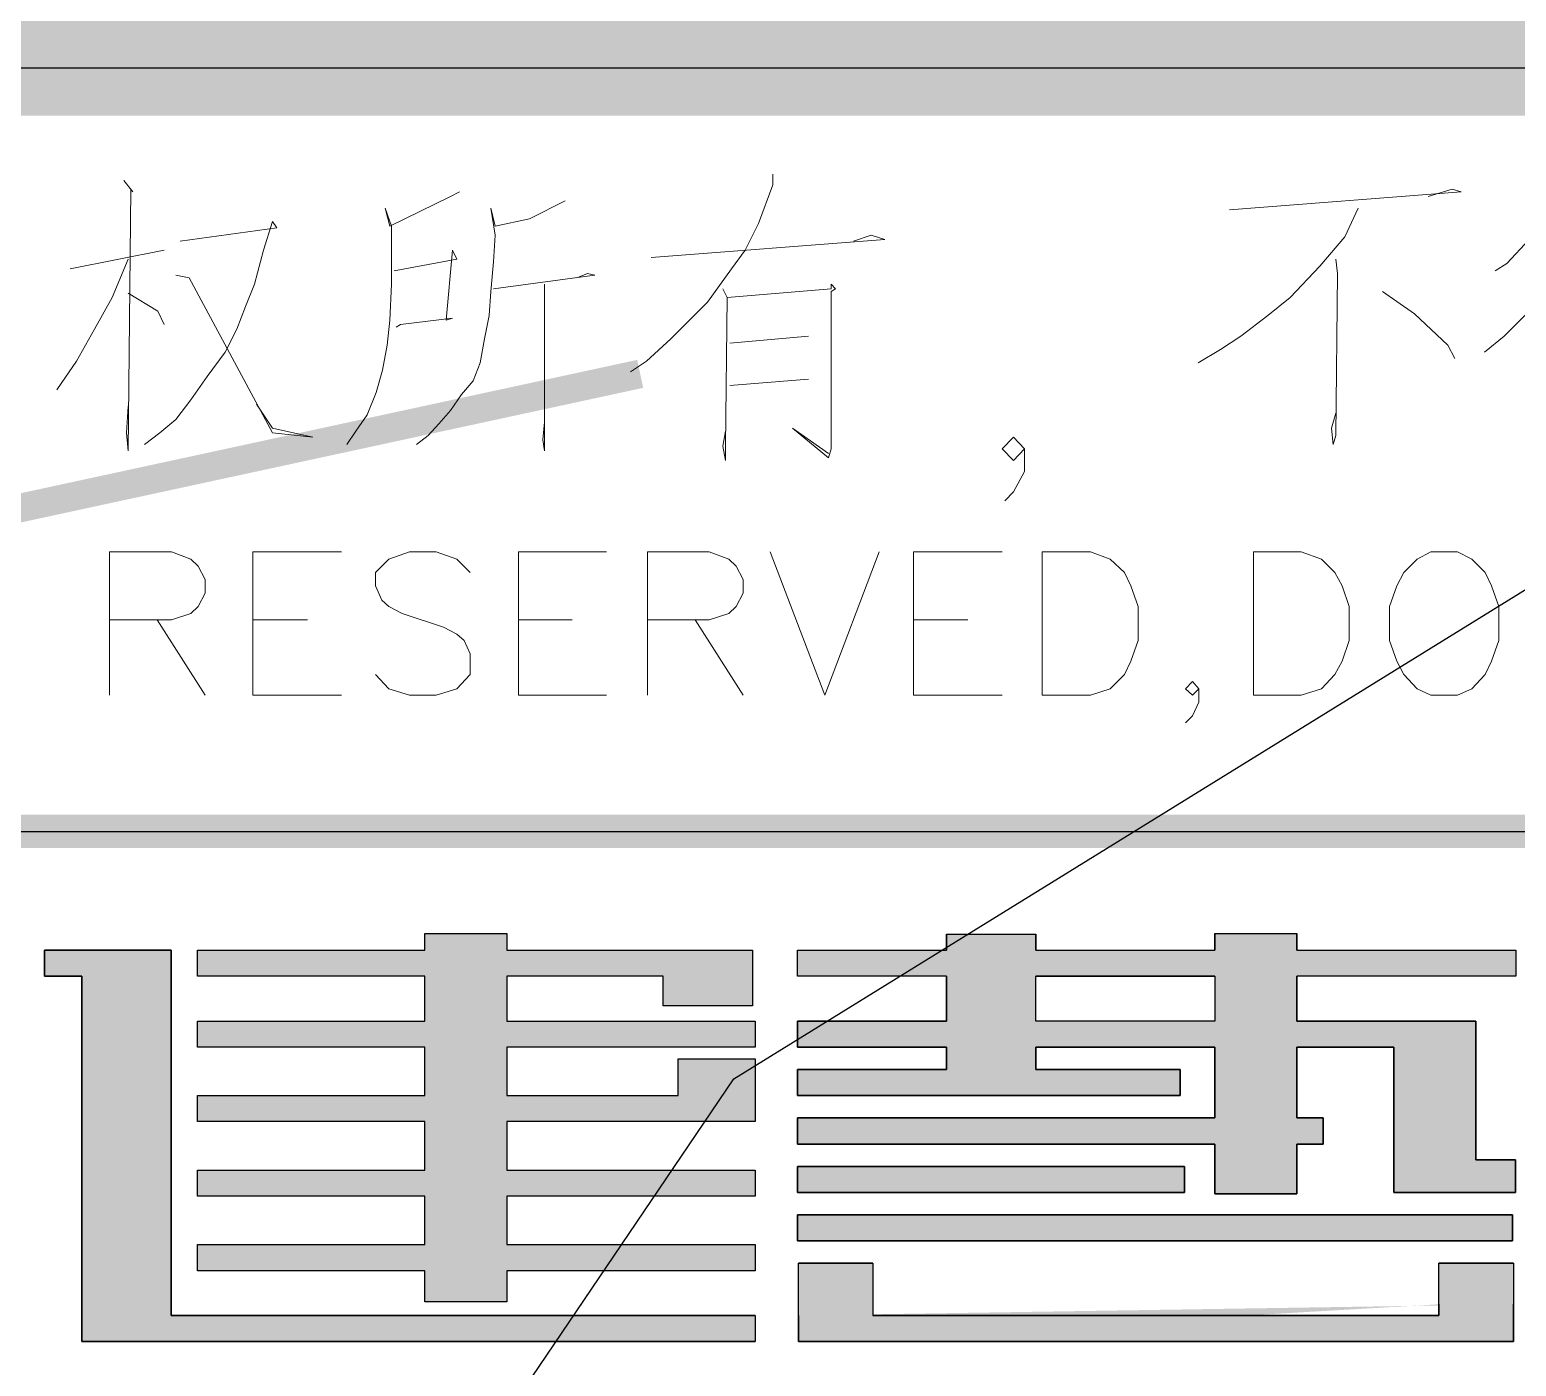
# Model space of a CAD drawing. Extents: x -809667 to 586099, y 3084146 to 3634412.
# Drawn here: x 382120.12 to 382127.91, y 3085856.75 to 3085863.75 of the extents above; entities that cross this region are included whole.
import ezdxf

# ---------------------------------------------------------------- set-up
doc = ezdxf.new("R2010")
doc.units = 0
doc.header["$LTSCALE"] = 0.5
doc.layers.get('0').update_dxf_attribs({"linetype": 'CONTINUOUS'})
doc.layers.add('dxt', color=252, linetype='CONTINUOUS')
doc.layers.add('PUB_TITLE', color=4, linetype='CONTINUOUS')
doc.linetypes.add('10421', pattern='A,2,[150,AAA.SHX,S=1,R=0,X=0,Y=1],1e-11', length=2)

# ---------------------------------------------------------------- blocks, each defined once
blk = doc.blocks.new('AACI')
at = {"layer": 'PUB_TITLE'}
for points in [[(1842, 3801.3), (1842, 3848.2), (1603.7, 3848.2), (1603.7, 3875.6), (1842, 3875.6), (1842, 3892.9), (1927.9, 3892.9), (1927.9, 3875.6), (2185.7, 3875.6), (2185.7, 3848.2), (2185.7, 3817.1), (2092, 3817.1), (2092, 3848.2), (1927.9, 3848.2), (1927.9, 3801.3), (2188.4, 3801.3), (2188.4, 3774), (1927.9, 3774), (1927.9, 3723.2), (2107.6, 3723.2), (2107.6, 3761.7), (2188.4, 3761.7), (2188.4, 3723.2), (2188.4, 3695.9), (1927.9, 3695.9), (1927.9, 3645.1), (2188.4, 3645.1), (2188.4, 3617.7), (1927.9, 3617.7), (1927.9, 3567), (2188.4, 3567), (2188.4, 3539.6), (1927.9, 3539.6), (1927.9, 3507), (1842, 3507), (1842, 3539.6), (1603.7, 3539.6), (1603.7, 3567), (1842, 3567), (1842, 3617.7), (1603.7, 3617.7), (1603.7, 3645.1), (1842, 3645.1), (1842, 3695.9), (1603.7, 3695.9), (1603.7, 3723.2), (1842, 3723.2), (1842, 3774), (1603.7, 3774), (1603.7, 3801.3)], [(1842, 3801.3), (1842, 3848.2), (1603.7, 3848.2), (1603.7, 3875.6), (1842, 3875.6), (1842, 3892.9), (1927.9, 3892.9), (1927.9, 3875.6), (2185.7, 3875.6), (2185.7, 3848.2), (2185.7, 3817.1), (2092, 3817.1), (2092, 3848.2), (1927.9, 3848.2), (1927.9, 3801.3), (2188.4, 3801.3), (2188.4, 3774), (1927.9, 3774), (1927.9, 3723.2), (2107.6, 3723.2), (2107.6, 3761.7), (2188.4, 3761.7), (2188.4, 3723.2), (2188.4, 3695.9), (1927.9, 3695.9), (1927.9, 3645.1), (2188.4, 3645.1), (2188.4, 3617.7), (1927.9, 3617.7), (1927.9, 3567), (2188.4, 3567), (2188.4, 3539.6), (1927.9, 3539.6), (1927.9, 3507), (1842, 3507), (1842, 3539.6), (1603.7, 3539.6), (1603.7, 3567), (1842, 3567), (1842, 3617.7), (1603.7, 3617.7), (1603.7, 3645.1), (1842, 3645.1), (1842, 3695.9), (1603.7, 3695.9), (1603.7, 3723.2), (1842, 3723.2), (1842, 3774), (1603.7, 3774), (1603.7, 3801.3)], [(1443.5, 3875.6), (1576.3, 3875.6), (1576.3, 3492.7), (2188.4, 3492.7), (2188.4, 3465.4), (1482.6, 3465.4), (1482.6, 3848.2), (1443.5, 3848.2)], [(1443.5, 3875.6), (1576.3, 3875.6), (1576.3, 3492.7), (2188.4, 3492.7), (2188.4, 3465.4), (1482.6, 3465.4), (1482.6, 3848.2), (1443.5, 3848.2)]]:
    blk.add_hatch(color=256, dxfattribs=at).paths.add_polyline_path(points)
h = blk.add_hatch(color=256, dxfattribs=at)
h.paths.add_polyline_path([(2388.9, 3892.5), (2482.6, 3892.5), (2482.6, 3875.6), (2670.2, 3875.6), (2670.2, 3893), (2756.1, 3893), (2756.1, 3875.6), (2985.8, 3875.6), (2985.8, 3848.2), (2756.1, 3848.2), (2756.1, 3801.3), (2943.6, 3801.3), (2943.6, 3655.7), (2985.2, 3655.7), (2985.2, 3621.6), (2857.7, 3621.6), (2857.7, 3774), (2756.1, 3774), (2756.1, 3699.8), (2783.8, 3699.8), (2783.8, 3672.4), (2756.1, 3672.4), (2756.1, 3620.3), (2670.2, 3620.3), (2670.2, 3672.4), (2232.6, 3672.4), (2232.6, 3699.8), (2670.2, 3699.8), (2670.2, 3774), (2482.6, 3774), (2482.6, 3750.6), (2633.8, 3750.6), (2633.8, 3723.2), (2232.6, 3723.2), (2232.6, 3750.6), (2388.9, 3750.6), (2388.9, 3774), (2232.6, 3774), (2232.6, 3801.3), (2388.9, 3801.3), (2388.9, 3848.2), (2232.6, 3848.2), (2232.6, 3875.6), (2388.9, 3875.6)])
h.paths.add_polyline_path([(2482.6, 3848.2), (2670.2, 3848.2), (2670.2, 3801.3), (2482.6, 3801.3)], flags=16)
h = blk.add_hatch(color=256, dxfattribs=at)
h.paths.add_polyline_path([(2233.7, 3547.4), (2311.8, 3547.4), (2311.8, 3492.7), (2905, 3492.7), (2905, 3547.4), (2983.2, 3547.4), (2983.2, 3465.4), (2233.7, 3465.4)])
h.paths.add_polyline_path([(2232.6, 3598.2), (2982.1, 3598.2), (2982.1, 3570.9), (2232.6, 3570.9)])
h.paths.add_polyline_path([(2232.6, 3649), (2638.3, 3649), (2638.3, 3621.6), (2232.6, 3621.6)])
h = blk.add_hatch(color=256, dxfattribs=at)
h.paths.add_polyline_path([(2233.7, 3547.4), (2311.8, 3547.4), (2311.8, 3492.7), (2905, 3492.7), (2905, 3547.4), (2983.2, 3547.4), (2983.2, 3465.4), (2233.7, 3465.4)])
h.paths.add_polyline_path([(2232.6, 3598.2), (2982.1, 3598.2), (2982.1, 3570.9), (2232.6, 3570.9)])
h.paths.add_polyline_path([(2232.6, 3649), (2638.3, 3649), (2638.3, 3621.6), (2232.6, 3621.6)])
h = blk.add_hatch(color=256, dxfattribs=at)
h.paths.add_polyline_path([(2311.8, 3547.4), (2233.7, 3547.4), (2233.7, 3465.4), (2983.2, 3465.4), (2983.2, 3547.4), (2905, 3547.4), (2905, 3492.7), (2311.8, 3492.7)])
h.paths.add_polyline_path([(2983.2, 3465.4), (2233.7, 3465.4)], flags=16)
h.paths.add_polyline_path([(2311.8, 3492.7), (2905, 3492.7)], flags=16)
h.paths.add_polyline_path([(2311.8, 3492.7), (2896.7, 3492.7)], flags=16)
h.paths.add_polyline_path([(2311.8, 3504.4), (2311.8, 3492.7)], flags=16)
h.paths.add_polyline_path([(2233.7, 3465.4), (2233.7, 3504.4)], flags=16)
h.paths.add_polyline_path([(2974.9, 3465.4), (2233.7, 3465.4)], flags=16)
edge = h.paths.add_edge_path(flags=17)
edge.add_line((2905, 3504.4), (2905, 3492.7))
edge.add_line((2983.2, 3465.4), (2983.2, 3504.4))
edge.add_line((2233.7, 3492.7), (2233.7, 3465.4))
for p, q in [((1842, 3875.6), (1842, 3892.9)), ((1842, 3892.9), (1927.9, 3892.9)), ((1842, 3875.6), (1842, 3892.9)), ((1842, 3892.9), (1927.9, 3892.9)), ((1927.9, 3892.9), (1927.9, 3875.6)), ((1927.9, 3892.9), (1927.9, 3875.6)), ((2388.9, 3892.5), (2388.9, 3875.6)), ((2388.9, 3892.5), (2482.6, 3892.5)), ((2392.8, 3892.5), (2482.6, 3892.5)), ((2482.6, 3875.6), (2482.6, 3892.5)), ((2670.2, 3893), (2670.2, 3875.6)), ((2670.2, 3893), (2756.1, 3893)), ((2756.1, 3875.6), (2756.1, 3893)), ((1576.3, 3875.6), (1443.5, 3875.6)), ((1443.5, 3875.6), (1443.5, 3848.2)), ((1443.5, 3875.6), (1576.3, 3875.6)), ((1443.5, 3848.2), (1443.5, 3875.6)), ((1576.3, 3875.6), (1443.5, 3875.6)), ((1443.5, 3875.6), (1443.5, 3848.2)), ((1443.5, 3875.6), (1576.3, 3875.6)), ((1443.5, 3848.2), (1443.5, 3875.6)), ((1576.3, 3492.7), (1576.3, 3875.6)), ((1576.3, 3875.6), (1576.3, 3492.7)), ((1576.3, 3492.7), (1576.3, 3875.6)), ((1576.3, 3875.6), (1576.3, 3492.7)), ((1603.7, 3848.2), (1603.7, 3875.6)), ((1603.7, 3875.6), (1842, 3875.6)), ((1603.7, 3848.2), (1603.7, 3875.6)), ((1603.7, 3875.6), (1842, 3875.6)), ((1927.9, 3875.6), (2185.7, 3875.6)), ((1927.9, 3875.6), (2185.7, 3875.6)), ((2185.7, 3875.6), (2185.7, 3848.2)), ((2185.7, 3875.6), (2185.7, 3848.2)), ((2232.6, 3848.2), (2232.6, 3875.6)), ((2232.6, 3848.2), (2232.6, 3875.6)), ((2232.6, 3848.2), (2232.6, 3875.6)), ((2232.6, 3875.6), (2388.9, 3875.6)), ((2232.6, 3848.2), (2232.6, 3875.6)), ((2482.6, 3875.6), (2670.2, 3875.6)), ((2510, 3875.6), (2670.2, 3875.6)), ((2756.1, 3875.6), (2985.8, 3875.6)), ((2807.6, 3875.6), (2985.8, 3875.6)), ((2807.6, 3875.6), (2985.8, 3875.6)), ((2807.6, 3875.6), (2985.8, 3875.6)), ((2985.8, 3875.6), (2985.8, 3848.2)), ((2985.8, 3875.6), (2985.8, 3848.2)), ((2985.8, 3875.6), (2985.8, 3848.2)), ((2985.8, 3875.6), (2985.8, 3848.2)), ((1443.5, 3848.2), (1482.6, 3848.2)), ((1482.6, 3848.2), (1443.5, 3848.2)), ((1443.5, 3848.2), (1482.6, 3848.2)), ((1482.6, 3848.2), (1443.5, 3848.2)), ((1482.6, 3848.2), (1482.6, 3465.4)), ((1482.6, 3465.4), (1482.6, 3848.2)), ((1482.6, 3848.2), (1482.6, 3465.4)), ((1482.6, 3465.4), (1482.6, 3848.2)), ((1842, 3848.2), (1603.7, 3848.2)), ((1842, 3848.2), (1603.7, 3848.2)), ((1842, 3801.3), (1842, 3848.2)), ((1842, 3801.3), (1842, 3848.2)), ((2092, 3848.2), (1927.9, 3848.2)), ((1927.9, 3848.2), (1927.9, 3801.3)), ((2092, 3848.2), (1927.9, 3848.2)), ((1927.9, 3848.2), (1927.9, 3801.3)), ((2092, 3817.1), (2092, 3848.2)), ((2092, 3817.1), (2092, 3848.2)), ((2185.7, 3848.2), (2185.7, 3817.1)), ((2185.7, 3848.2), (2185.7, 3817.1)), ((2388.9, 3848.2), (2232.6, 3848.2)), ((2388.9, 3848.2), (2232.6, 3848.2)), ((2388.9, 3848.2), (2388.9, 3801.3)), ((2482.6, 3801.3), (2482.6, 3848.2)), ((2670.2, 3848.2), (2482.6, 3848.2)), ((2670.2, 3848.2), (2670.2, 3801.3)), ((2756.1, 3801.3), (2756.1, 3848.2)), ((2985.8, 3848.2), (2756.1, 3848.2)), ((2985.8, 3848.2), (2807.6, 3848.2)), ((2985.8, 3848.2), (2807.6, 3848.2)), ((2985.8, 3848.2), (2807.6, 3848.2)), ((2388.9, 3826.3), (2388.9, 3801.3)), ((2482.6, 3801.3), (2482.6, 3826.3)), ((2756.1, 3801.3), (2756.1, 3826.6)), ((2185.7, 3817.1), (2092, 3817.1)), ((2185.7, 3817.1), (2092, 3817.1)), ((1603.7, 3774), (1603.7, 3801.3)), ((1603.7, 3801.3), (1842, 3801.3)), ((1603.7, 3774), (1603.7, 3801.3)), ((1603.7, 3801.3), (1842, 3801.3)), ((1927.9, 3801.3), (2188.4, 3801.3)), ((1927.9, 3801.3), (2188.4, 3801.3)), ((2188.4, 3801.3), (2188.4, 3774)), ((2188.4, 3801.3), (2188.4, 3774)), ((2388.9, 3801.3), (2232.6, 3801.3)), ((2232.6, 3801.3), (2232.6, 3774)), ((2388.9, 3801.3), (2232.6, 3801.3)), ((2232.6, 3801.3), (2232.6, 3774)), ((2670.2, 3801.3), (2482.6, 3801.3)), ((2670.2, 3801.3), (2482.6, 3801.3)), ((2943.6, 3801.3), (2756.1, 3801.3)), ((2943.6, 3801.3), (2756.1, 3801.3)), ((2943.6, 3655.7), (2943.6, 3801.3)), ((2943.6, 3655.7), (2943.6, 3801.3)), ((1842, 3774), (1603.7, 3774)), ((1842, 3774), (1603.7, 3774)), ((1842, 3723.2), (1842, 3774)), ((1842, 3723.2), (1842, 3774)), ((2188.4, 3774), (1927.9, 3774)), ((1927.9, 3774), (1927.9, 3723.2)), ((2188.4, 3774), (1927.9, 3774)), ((1927.9, 3774), (1927.9, 3723.2)), ((2232.6, 3774), (2388.9, 3774)), ((2232.6, 3774), (2388.9, 3774)), ((2388.9, 3774), (2388.9, 3750.6)), ((2388.9, 3774), (2388.9, 3750.6)), ((2482.6, 3750.6), (2482.6, 3774)), ((2482.6, 3774), (2670.2, 3774)), ((2482.6, 3750.6), (2482.6, 3774)), ((2482.6, 3774), (2670.2, 3774)), ((2670.2, 3774), (2670.2, 3699.8)), ((2670.2, 3774), (2670.2, 3699.8)), ((2756.1, 3699.8), (2756.1, 3774)), ((2756.1, 3774), (2857.7, 3774)), ((2756.1, 3699.8), (2756.1, 3774)), ((2756.1, 3774), (2857.7, 3774)), ((2857.7, 3774), (2857.7, 3621.6)), ((2857.7, 3774), (2857.7, 3621.6)), ((2107.6, 3723.2), (2107.6, 3761.7)), ((2107.6, 3761.7), (2188.4, 3761.7)), ((2107.6, 3723.2), (2107.6, 3761.7)), ((2107.6, 3761.7), (2188.4, 3761.7)), ((2188.4, 3761.7), (2188.4, 3723.2)), ((2188.4, 3761.7), (2188.4, 3723.2)), ((2388.9, 3750.6), (2232.6, 3750.6)), ((2232.6, 3750.6), (2232.6, 3723.2)), ((2388.9, 3750.6), (2232.6, 3750.6)), ((2232.6, 3750.6), (2232.6, 3723.2)), ((2633.8, 3750.6), (2482.6, 3750.6)), ((2633.8, 3750.6), (2482.6, 3750.6)), ((2633.8, 3723.2), (2633.8, 3750.6)), ((2633.8, 3723.2), (2633.8, 3750.6)), ((1603.7, 3695.9), (1603.7, 3723.2)), ((1603.7, 3723.2), (1842, 3723.2)), ((1603.7, 3695.9), (1603.7, 3723.2)), ((1603.7, 3723.2), (1842, 3723.2)), ((1927.9, 3723.2), (2107.6, 3723.2)), ((1927.9, 3723.2), (2107.6, 3723.2)), ((2188.4, 3723.2), (2188.4, 3695.9)), ((2188.4, 3723.2), (2188.4, 3695.9)), ((2232.6, 3723.2), (2633.8, 3723.2)), ((2232.6, 3723.2), (2633.8, 3723.2)), ((1842, 3695.9), (1603.7, 3695.9)), ((1842, 3695.9), (1603.7, 3695.9)), ((1842, 3645.1), (1842, 3695.9)), ((1842, 3645.1), (1842, 3695.9)), ((2188.4, 3695.9), (1927.9, 3695.9)), ((1927.9, 3695.9), (1927.9, 3645.1)), ((2188.4, 3695.9), (1927.9, 3695.9)), ((1927.9, 3695.9), (1927.9, 3645.1)), ((2670.2, 3699.8), (2232.6, 3699.8)), ((2232.6, 3699.8), (2232.6, 3672.4)), ((2670.2, 3699.8), (2232.6, 3699.8)), ((2232.6, 3699.8), (2232.6, 3672.4)), ((2783.8, 3699.8), (2756.1, 3699.8)), ((2783.8, 3699.8), (2756.1, 3699.8)), ((2783.8, 3672.4), (2783.8, 3699.8)), ((2783.8, 3672.4), (2783.8, 3699.8)), ((2232.6, 3672.4), (2670.2, 3672.4)), ((2232.6, 3672.4), (2670.2, 3672.4)), ((2670.2, 3672.4), (2670.2, 3620.3)), ((2670.2, 3672.4), (2670.2, 3620.3)), ((2756.1, 3620.3), (2756.1, 3672.4)), ((2756.1, 3672.4), (2783.8, 3672.4)), ((2756.1, 3620.3), (2756.1, 3672.4)), ((2756.1, 3672.4), (2783.8, 3672.4)), ((2638.3, 3649), (2232.6, 3649)), ((2232.6, 3649), (2232.6, 3621.6)), ((2638.3, 3649), (2232.6, 3649)), ((2232.6, 3649), (2232.6, 3621.6)), ((2638.3, 3621.6), (2638.3, 3649)), ((2638.3, 3621.6), (2638.3, 3649)), ((2985.2, 3655.7), (2943.6, 3655.7)), ((2985.2, 3655.7), (2943.6, 3655.7)), ((2985.2, 3621.6), (2985.2, 3655.7)), ((2985.2, 3621.6), (2985.2, 3655.7)), ((1603.7, 3617.7), (1603.7, 3645.1)), ((1603.7, 3645.1), (1842, 3645.1)), ((1603.7, 3617.7), (1603.7, 3645.1)), ((1603.7, 3645.1), (1842, 3645.1)), ((1927.9, 3645.1), (2188.4, 3645.1)), ((1927.9, 3645.1), (2188.4, 3645.1)), ((2188.4, 3645.1), (2188.4, 3617.7)), ((2188.4, 3645.1), (2188.4, 3617.7)), ((1842, 3617.7), (1603.7, 3617.7)), ((1842, 3617.7), (1603.7, 3617.7)), ((1842, 3567), (1842, 3617.7)), ((1842, 3567), (1842, 3617.7)), ((2188.4, 3617.7), (1927.9, 3617.7)), ((1927.9, 3617.7), (1927.9, 3567)), ((2188.4, 3617.7), (1927.9, 3617.7)), ((1927.9, 3617.7), (1927.9, 3567)), ((2232.6, 3621.6), (2638.3, 3621.6)), ((2232.6, 3621.6), (2638.3, 3621.6)), ((2670.2, 3620.3), (2756.1, 3620.3)), ((2670.2, 3620.3), (2756.1, 3620.3)), ((2857.7, 3621.6), (2950.1, 3621.6)), ((2857.7, 3621.6), (2950.1, 3621.6)), ((2950.1, 3621.6), (2985.2, 3621.6)), ((2950.1, 3621.6), (2985.2, 3621.6)), ((2982.1, 3598.2), (2232.6, 3598.2)), ((2232.6, 3598.2), (2232.6, 3570.9)), ((2982.1, 3598.2), (2232.6, 3598.2)), ((2232.6, 3598.2), (2232.6, 3570.9)), ((2982.1, 3570.9), (2982.1, 3598.2)), ((2982.1, 3570.9), (2982.1, 3598.2)), ((2232.6, 3570.9), (2982.1, 3570.9)), ((2232.6, 3570.9), (2982.1, 3570.9)), ((1603.7, 3539.6), (1603.7, 3567)), ((1603.7, 3567), (1842, 3567)), ((1603.7, 3539.6), (1603.7, 3567)), ((1603.7, 3567), (1842, 3567)), ((1927.9, 3567), (2188.4, 3567)), ((1927.9, 3567), (2188.4, 3567)), ((2188.4, 3567), (2188.4, 3539.6)), ((2188.4, 3567), (2188.4, 3539.6)), ((1842, 3539.6), (1603.7, 3539.6)), ((1842, 3539.6), (1603.7, 3539.6)), ((1842, 3507), (1842, 3539.6)), ((1842, 3507), (1842, 3539.6)), ((2188.4, 3539.6), (1927.9, 3539.6)), ((1927.9, 3539.6), (1927.9, 3507)), ((2188.4, 3539.6), (1927.9, 3539.6)), ((1927.9, 3539.6), (1927.9, 3507)), ((2233.7, 3465.4), (2233.7, 3547.4)), ((2311.8, 3547.4), (2233.7, 3547.4)), ((2233.7, 3465.4), (2233.7, 3547.4)), ((2311.8, 3547.4), (2233.7, 3547.4)), ((2311.8, 3547.4), (2311.8, 3492.7)), ((2311.8, 3547.4), (2311.8, 3492.7)), ((2983.2, 3547.4), (2905, 3547.4)), ((2905, 3492.7), (2905, 3547.4)), ((2983.2, 3547.4), (2905, 3547.4)), ((2905, 3492.7), (2905, 3547.4)), ((2983.2, 3547.4), (2983.2, 3465.4)), ((2983.2, 3547.4), (2983.2, 3465.4)), ((1927.9, 3507), (1842, 3507)), ((1927.9, 3507), (1842, 3507)), ((2188.4, 3492.7), (1576.3, 3492.7)), ((1576.3, 3492.7), (2188.4, 3492.7)), ((2188.4, 3492.7), (1576.3, 3492.7)), ((1576.3, 3492.7), (2188.4, 3492.7)), ((2188.4, 3492.7), (2188.4, 3465.4)), ((2188.4, 3492.7), (2188.4, 3465.4)), ((2188.4, 3492.7), (2188.4, 3465.4)), ((2188.4, 3492.7), (2188.4, 3465.4)), ((2233.7, 3465.4), (2233.7, 3504.4)), ((2233.7, 3465.4), (2233.7, 3504.4)), ((2233.7, 3465.4), (2233.7, 3504.4)), ((2233.7, 3465.4), (2233.7, 3504.4)), ((2233.7, 3492.7), (2233.7, 3465.4)), ((2233.7, 3492.7), (2233.7, 3465.4)), ((2311.8, 3504.4), (2311.8, 3492.7)), ((2311.8, 3504.4), (2311.8, 3492.7)), ((2311.8, 3504.4), (2311.8, 3492.7)), ((2311.8, 3504.4), (2311.8, 3492.7)), ((2311.8, 3492.7), (2896.7, 3492.7)), ((2311.8, 3492.7), (2896.7, 3492.7)), ((2905, 3492.7), (2311.8, 3492.7)), ((2311.8, 3492.7), (2905, 3492.7)), ((2311.8, 3492.7), (2896.7, 3492.7)), ((2311.8, 3492.7), (2896.7, 3492.7)), ((2905, 3492.7), (2311.8, 3492.7)), ((2311.8, 3492.7), (2905, 3492.7)), ((2905, 3504.4), (2905, 3492.7)), ((2905, 3504.4), (2905, 3492.7)), ((2983.2, 3465.4), (2983.2, 3504.4)), ((2983.2, 3465.4), (2983.2, 3504.4)), ((1482.6, 3465.4), (2188.4, 3465.4)), ((2188.4, 3465.4), (1482.6, 3465.4)), ((1482.6, 3465.4), (2188.4, 3465.4)), ((2188.4, 3465.4), (1482.6, 3465.4)), ((2974.9, 3465.4), (2233.7, 3465.4)), ((2974.9, 3465.4), (2233.7, 3465.4)), ((2233.7, 3465.4), (2983.2, 3465.4)), ((2983.2, 3465.4), (2233.7, 3465.4)), ((2974.9, 3465.4), (2233.7, 3465.4)), ((2974.9, 3465.4), (2233.7, 3465.4)), ((2233.7, 3465.4), (2983.2, 3465.4)), ((2983.2, 3465.4), (2233.7, 3465.4))]:
    blk.add_line(p, q, dxfattribs=at)
for points in [[(0, 4000), (6000, 4000), (6000, 0), (0, 0)], [(2388.9, 3892.5), (2482.6, 3892.5), (2482.6, 3875.6), (2670.2, 3875.6), (2670.2, 3893), (2756.1, 3893), (2756.1, 3875.6), (2985.8, 3875.6), (2985.8, 3848.2), (2756.1, 3848.2), (2756.1, 3801.3), (2943.6, 3801.3), (2943.6, 3655.7), (2985.2, 3655.7), (2985.2, 3621.6), (2857.7, 3621.6), (2857.7, 3774), (2756.1, 3774), (2756.1, 3699.8), (2783.8, 3699.8), (2783.8, 3672.4), (2756.1, 3672.4), (2756.1, 3620.3), (2670.2, 3620.3), (2670.2, 3672.4), (2232.6, 3672.4), (2232.6, 3699.8), (2670.2, 3699.8), (2670.2, 3774), (2482.6, 3774), (2482.6, 3750.6), (2633.8, 3750.6), (2633.8, 3723.2), (2232.6, 3723.2), (2232.6, 3750.6), (2388.9, 3750.6), (2388.9, 3774), (2232.6, 3774), (2232.6, 3801.3), (2388.9, 3801.3), (2388.9, 3848.2), (2232.6, 3848.2), (2232.6, 3875.6), (2388.9, 3875.6)], [(2232.6, 3649), (2638.3, 3649), (2638.3, 3621.6), (2232.6, 3621.6)], [(2232.6, 3649), (2638.3, 3649), (2638.3, 3621.6), (2232.6, 3621.6)], [(2232.6, 3598.2), (2982.1, 3598.2), (2982.1, 3570.9), (2232.6, 3570.9)], [(2232.6, 3598.2), (2982.1, 3598.2), (2982.1, 3570.9), (2232.6, 3570.9)], [(2233.7, 3547.4), (2311.8, 3547.4), (2311.8, 3492.7), (2905, 3492.7), (2905, 3547.4), (2983.2, 3547.4), (2983.2, 3465.4), (2233.7, 3465.4)], [(2233.7, 3547.4), (2311.8, 3547.4), (2311.8, 3492.7), (2905, 3492.7), (2905, 3547.4), (2983.2, 3547.4), (2983.2, 3465.4), (2233.7, 3465.4)]]:
    blk.add_lwpolyline(points, close=True, dxfattribs=at)
blk.add_lwpolyline([(2482.6, 3848.2), (2670.2, 3848.2), (2670.2, 3801.3), (2482.6, 3801.3), (2482.6, 3848.2)], dxfattribs=at)
blk = doc.blocks.new('DE')
at = {"layer": 'PUB_TITLE'}
for points in [[(-6000, 56600), (0, 56600), (0, 57400), (-6000, 57400)], [(-6000, 0), (0, 0), (0, 57400), (-6000, 57400)]]:
    blk.add_lwpolyline(points, close=True, dxfattribs=at)
at = {"layer": 'PUB_TITLE', "color": 140, "lineweight": 0}
for points in [[(-4473.4, 57282.4), (-4464, 57270.2), (-4465.9, 57273), (-4468.7, 56999), (-4470.5, 57017.8), (-4468.7, 57045.9)], [(-3793.1, 57288.9), (-3793.1, 57277.7), (-3808.1, 57237.3), (-3822.2, 57209.2), (-3836.3, 57189.5), (-3861.6, 57154.8), (-3900.1, 57116.3), (-3925.4, 57092.8), (-3942.3, 57081.6)], [(-2962.8, 57282.4), (-2964.6, 57268.3), (-2978.7, 57243.9), (-3000.3, 57220.5), (-3023.7, 57195.1), (-3035.9, 57187.6)], [(-4121.5, 57270.2), (-4130.9, 57265.5), (-4194.7, 57234.5), (-4199.4, 57253.3), (-4192.8, 57234.5), (-4192.8, 57173.5), (-4194.7, 57136), (-4197.5, 57109.7), (-4202.2, 57083.5), (-4208.8, 57060), (-4218.2, 57036.6), (-4230.3, 57019.7), (-4239.7, 57005.6)], [(-3314.6, 57251.4), (-3071.6, 57270.2), (-3081, 57273), (-3106.3, 57265.5)], [(-4010.8, 57260.8), (-4048.3, 57242), (-4084, 57234.5), (-4088.7, 57253.3), (-4084, 57225.1), (-4085.9, 57197), (-4088.7, 57166), (-4090.5, 57140.7), (-4095.2, 57116.3), (-4099.9, 57091), (-4107.4, 57072.2), (-4119.6, 57058.1), (-4130.9, 57041.2), (-4143.1, 57027.2), (-4154.4, 57015), (-4166.5, 57005.6)], [(-3179.5, 57253.3), (-3193.6, 57223.3), (-3219.8, 57192.3), (-3250.8, 57159.5), (-3274.3, 57140.7), (-3302.4, 57119.1), (-3324, 57105), (-3347.4, 57091)], [(-4414.2, 57218.6), (-4312.9, 57232.6), (-4317.6, 57239.2), (-4327, 57209.2), (-4336.4, 57173.5), (-4345.8, 57150.1), (-4355.1, 57126.6), (-4367.3, 57102.2), (-4386.1, 57076.9), (-4403, 57052.5), (-4418.9, 57031.9), (-4435.8, 57017.8), (-4451.8, 57005.6)], [(-3920.7, 57201.7), (-3675.8, 57220.5), (-3689.9, 57225.1)], [(-3689.9, 57225.1), (-3708.7, 57218.6)], [(-4529.7, 57189.5), (-4431.1, 57209.2)], [(-4188.1, 57128.5), (-4183.4, 57131.3), (-4129, 57137.9), (-4135.6, 57136), (-4129, 57209.2), (-4124.3, 57199.8), (-4190, 57187.6)], [(-2953.4, 57213.9), (-2958.1, 57201.7), (-2976.8, 57173.5), (-3005, 57140.7), (-3026.6, 57119.1), (-3047.2, 57102.2)], [(-4468.7, 57199.8), (-4485.6, 57159.5), (-4504.3, 57126.6), (-4523.1, 57092.8), (-4539, 57069.4), (-4543.7, 57062.8)], [(-3203, 57199.8), (-3201.1, 57184.8), (-3203, 57015), (-3205.8, 57005.6), (-3207.6, 57022.5), (-3203, 57038.4)], [(-4418.9, 57182.9), (-4404.9, 57180.1), (-4317.6, 57017.8), (-4275.4, 57013.1), (-4317.6, 57022.5), (-4334.5, 57047.8)], [(-4085.9, 57168.8), (-3979.8, 57182.9), (-3987.3, 57184.8), (-3998.6, 57180.1)], [(-4032.4, 57173.5), (-4032.4, 56999), (-4034.3, 57010.3), (-4032.4, 57029)], [(-3841, 57159.5), (-3732.1, 57168.8), (-3732.1, 57173.5), (-3727.4, 57168.8), (-3732.1, 57166), (-3732.1, 57000.9), (-3734.9, 56991.5), (-3772.5, 57022.5), (-3734.9, 56996.2)], [(-4468.7, 57164.2), (-4437.7, 57145.4), (-4431.1, 57131.3)], [(-3845.7, 57168.8), (-3841, 57159.5), (-3842.8, 57003.7), (-3842.8, 56988.7), (-3845.7, 57003.7), (-3842.8, 57019.7)], [(-3078.2, 57095.7), (-3085.7, 57109.7), (-3120.4, 57142.6), (-3154.2, 57166)], [(-3755.6, 57119.1), (-3838.2, 57111.6)], [(-3838.2, 57067.5), (-3755.6, 57074.1)], [(-3550.1, 56946.5), (-3540.7, 56955.9), (-3529.5, 56977.4), (-3529.5, 57000.9), (-3540.7, 57013.1), (-3552.9, 57000.9), (-3540.7, 56988.7), (-3529.5, 57000.9)], [(-4488.4, 56893), (-4488.4, 56742.9)], [(-4488.4, 56893), (-4423.6, 56893), (-4403, 56885.5), (-4395.5, 56878), (-4388, 56863.9), (-4388, 56849.8), (-4395.5, 56835.8), (-4403, 56828.3), (-4423.6, 56821.7), (-4488.4, 56821.7)], [(-4338.2, 56893), (-4338.2, 56742.9)], [(-4338.2, 56893), (-4245.4, 56893)], [(-4110.3, 56871.4), (-4124.3, 56885.5), (-4145.9, 56893), (-4174.1, 56893), (-4195.6, 56885.5), (-4209.7, 56871.4), (-4209.7, 56857.3), (-4203.1, 56842.3), (-4195.6, 56835.8), (-4181.6, 56828.3), (-4138.4, 56814.2), (-4124.3, 56806.7), (-4116.8, 56800.1), (-4110.3, 56786), (-4110.3, 56764.5), (-4124.3, 56749.4), (-4145.9, 56742.9), (-4174.1, 56742.9), (-4195.6, 56749.4), (-4209.7, 56764.5)], [(-4059.6, 56893), (-4059.6, 56742.9)], [(-4059.6, 56893), (-3967.6, 56893)], [(-3924.5, 56893), (-3924.5, 56742.9)], [(-3924.5, 56893), (-3859.7, 56893), (-3839.1, 56885.5), (-3831.6, 56878), (-3824.1, 56863.9), (-3824.1, 56849.8), (-3831.6, 56835.8), (-3839.1, 56828.3), (-3859.7, 56821.7), (-3924.5, 56821.7)], [(-3795.9, 56893), (-3738.7, 56742.9), (-3681.5, 56893)], [(-3645.8, 56893), (-3645.8, 56742.9)], [(-3645.8, 56893), (-3552.9, 56893)], [(-3510.7, 56893), (-3510.7, 56742.9)], [(-3510.7, 56893), (-3460, 56893), (-3439.4, 56885.5), (-3424.4, 56871.4), (-3417.8, 56857.3), (-3410.3, 56835.8), (-3410.3, 56800.1), (-3417.8, 56778.5), (-3424.4, 56764.5), (-3439.4, 56749.4), (-3460, 56742.9), (-3510.7, 56742.9)], [(-3289.3, 56893), (-3289.3, 56742.9)], [(-3289.3, 56893), (-3239.5, 56893), (-3218, 56885.5), (-3203.9, 56871.4), (-3196.4, 56857.3), (-3188.9, 56835.8), (-3188.9, 56800.1), (-3196.4, 56778.5), (-3203.9, 56764.5), (-3218, 56749.4), (-3239.5, 56742.9), (-3289.3, 56742.9)], [(-4438.6, 56821.7), (-4388, 56742.9)], [(-4338.2, 56821.7), (-4281, 56821.7)], [(-4059.6, 56821.7), (-4003.3, 56821.7)], [(-3874.7, 56821.7), (-3824.1, 56742.9)], [(-3645.8, 56821.7), (-3588.6, 56821.7)], [(-3346.5, 56749.4), (-3353.1, 56742.9), (-3360.6, 56749.4), (-3353.1, 56757), (-3346.5, 56749.4), (-3346.5, 56735.4), (-3353.1, 56721.3), (-3360.6, 56713.8)], [(-4338.2, 56742.9), (-4245.4, 56742.9)], [(-4059.6, 56742.9), (-3967.6, 56742.9)], [(-3645.8, 56742.9), (-3552.9, 56742.9)]]:
    blk.add_lwpolyline(points, dxfattribs=at)
blk.add_lwpolyline([(-3103.5, 56893), (-3117.6, 56885.5), (-3131.6, 56871.4), (-3139.2, 56857.3), (-3146.7, 56835.8), (-3146.7, 56800.1), (-3139.2, 56778.5), (-3131.6, 56764.5), (-3117.6, 56749.4), (-3103.5, 56742.9), (-3075.4, 56742.9), (-3060.3, 56749.4), (-3046.3, 56764.5), (-3039.7, 56778.5), (-3032.2, 56800.1), (-3032.2, 56835.8), (-3039.7, 56857.3), (-3046.3, 56871.4), (-3060.3, 56885.5), (-3075.4, 56893), (-3103.5, 56893)], close=True, dxfattribs=at)
at = {"layer": 'PUB_TITLE', "const_width": 35}
blk.add_lwpolyline([(-6000, 56600), (0, 56600)], dxfattribs=at)
at = {"layer": 'PUB_TITLE'}
blk.add_blockref('AACI', (-6000, 52600), dxfattribs=at)
blk = doc.blocks.new('DEEEE')
at = {"layer": 'PUB_TITLE'}
blk.add_blockref('DE', (917508.9, -201220.5), dxfattribs=at)

msp = doc.modelspace()

# ---------------------------------------------------------------- linework, layer by layer
at = {"layer": 'dxt', "color": 252, "linetype": 'Continuous', "flags": 128}
for points, const_width in [([(382125.2259, 3085864.1923), (382114.4453, 3085862.5702), (382105.9707, 3085861.3338)], 0.075), ([(382123.3206, 3085861.9508), (382117.2658, 3085860.6412), (382112.6701, 3085859.6613), (382109.5334, 3085859.0112)], 0.15)]:
    msp.add_lwpolyline(points, dxfattribs=dict(at, const_width=const_width))
at = {"layer": 'dxt', "color": 252, "linetype": '10421', "flags": 128}
msp.add_lwpolyline([(382068.0505, 3085846.1365), (382074.4265, 3085848.1729), (382091.3142, 3085852.3316), (382098.4609, 3085848.9803), (382101.5279, 3085847.2785), (382104.3517, 3085848.1984), (382111.3499, 3085849.5475), (382114.6034, 3085851.5714), (382122.3996, 3085856.1709), (382123.8115, 3085858.256), (382131.1799, 3085862.8111)], dxfattribs=at)
at = {"layer": 'PUB_TITLE', "linetype": 'Continuous', "const_width": 0.5}
msp.add_lwpolyline([(381739.9815, 3085576.5531), (382142.9815, 3085576.5531), (382142.9815, 3085863.5531), (381739.9815, 3085863.5531)], close=True, dxfattribs=at)

# ---------------------------------------------------------------- block references
at = {"xscale": 0.005, "yscale": 0.005, "zscale": 0.005}
msp.add_blockref('DEEEE', (377555.4368, 3086582.6554), dxfattribs=at)

doc.saveas('drawing.dxf')
